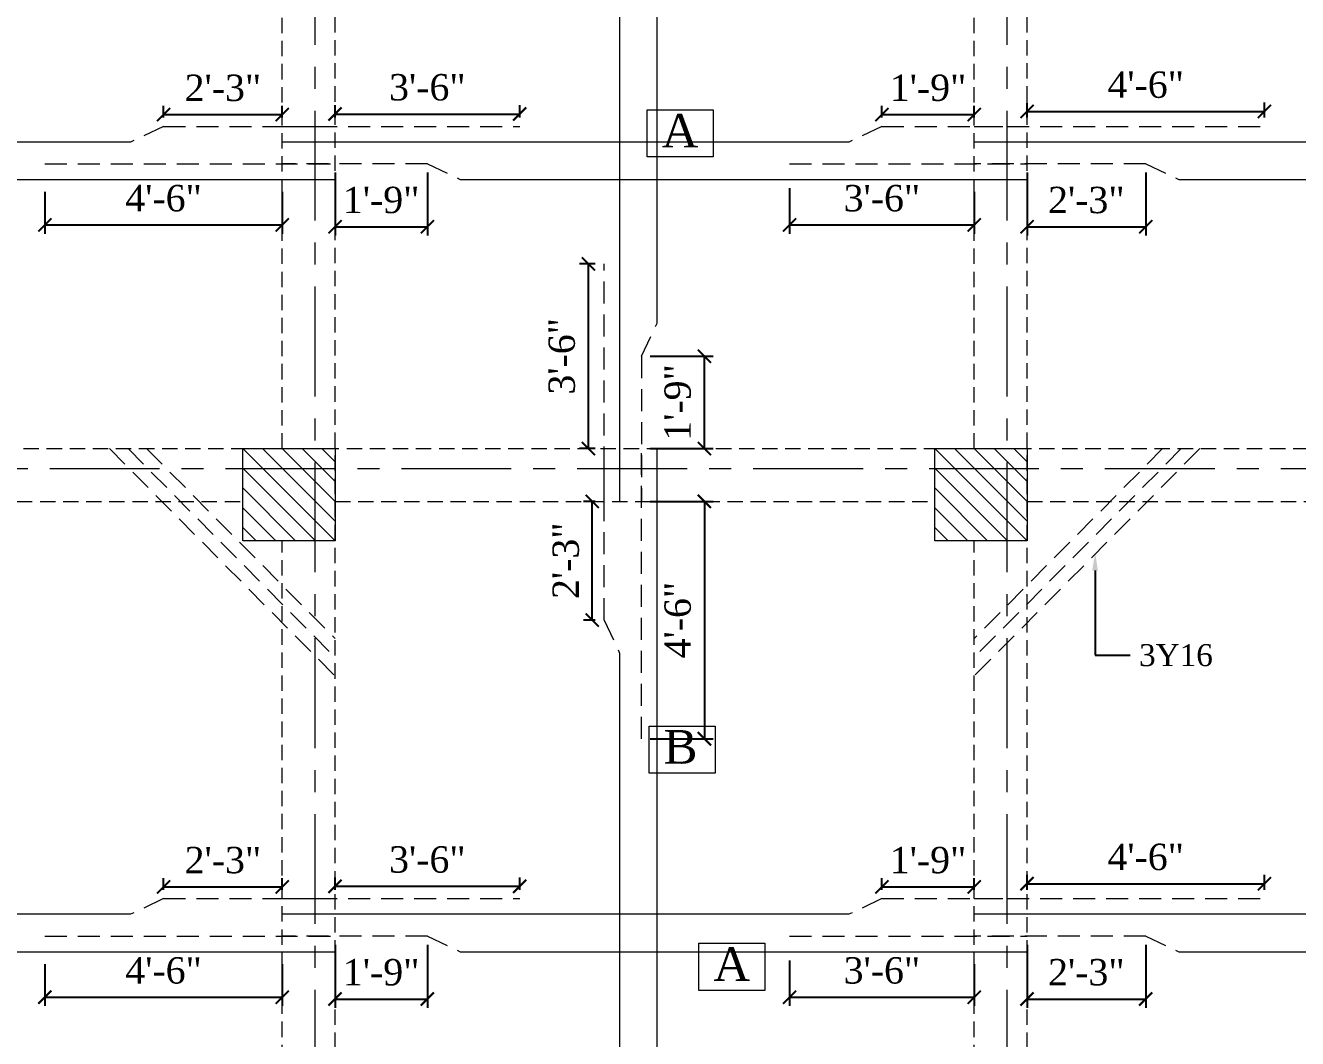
# Model space of a CAD drawing. Header units: feet. Extents: x 35006 to 48642, y 16494 to 18305.
# Drawn here: x 47796.4 to 48085.8, y 17381.9 to 17612.3 of the extents above; entities that cross this region are included whole.
import ezdxf
from ezdxf import colors
from ezdxf.entities.mleader import LeaderData, LeaderLine
from ezdxf.math import Vec2, Vec3

# ---------------------------------------------------------------- set-up
doc = ezdxf.new("R2010")
doc.units = ezdxf.units.FT
doc.linetypes.add('CENTER', pattern=[2, 1.25, -0.25, 0.25, -0.25])
doc.linetypes.add('HIDDEN', pattern=[0.375, 0.25, -0.125])
for name, color, linetype, lineweight in [('Column', 1, 'Continuous', 15), ('Dimension', 2, 'Continuous', 9), ('Hatch', 9, 'Continuous', 9), ('ST Beam', 7, 'Continuous', 20), ('ST GRIDS', 6, 'CENTER', 9), ('ST REINF', 1, 'Continuous', 35)]:
    doc.layers.add(name, color=color, linetype=linetype, lineweight=lineweight)
for name, color, linetype in [('ST DIM', 11, 'Continuous'), ('ST TABLE', 2, 'Continuous'), ('ST TEX', 3, 'Continuous')]:
    doc.layers.add(name, color=color, linetype=linetype)
doc.styles.add('RomanS', font='times.ttf')
doc.dimstyles.new('1-1', dxfattribs={"dimtxt": 9, "dimasz": 5, "dimexe": 6, "dimexo": 6, "dimgap": 3, "dimtad": 1, "dimdec": 1, "dimzin": 0, "dimdsep": 46, "dimlunit": 4, "dimtxsty": 'RomanS', "dimblk": 'ARCHTICK', "dimcen": 0.09, "dimclrd": 256, "dimclre": 256, "dimclrt": 3, "dimadec": 0, "dimazin": 0, "dimtfac": 0.6, "dimtdec": 1, "dimtix": 1, "dimtofl": 0, "dimtmove": 1, "dimatfit": 0, "dimfxl": 1, "dimtolj": 1, "dimtzin": 0, "dimarcsym": 0})

# ---------------------------------------------------------------- blocks, each defined once
blk = doc.blocks.new('_ArchTick')
at = {"color": 0, "const_width": 0.15}
blk.add_lwpolyline([(-0.5, -0.5), (0.5, 0.5)], dxfattribs=at)
blk = doc.blocks.new('*D513')
at = {"layer": 'Defpoints', "color": 0, "transparency": 16777216}
for p in [(47827.85, 17589.35), (47854.85, 17592.04), (47854.85, 17589.35)]:
    blk.add_point(p, dxfattribs=at)
at = {"layer": 'ST DIM', "lineweight": -2, "transparency": 16777216}
for p, q in [((47827.85, 17591.35), (47827.85, 17594.04)), ((47854.85, 17591.35), (47854.85, 17594.04)), ((47827.85, 17592.04), (47854.85, 17592.04))]:
    blk.add_line(p, q, dxfattribs=at)
at = {"layer": 'ST DIM', "lineweight": -2, "transparency": 16777216, "xscale": 3, "yscale": 3, "zscale": 3, "rotation": 180}
blk.add_blockref('_ArchTick', (47827.85, 17592.04), dxfattribs=at)
at = {"layer": 'ST DIM', "lineweight": -2, "transparency": 16777216, "xscale": 3, "yscale": 3, "zscale": 3}
blk.add_blockref('_ArchTick', (47854.85, 17592.04), dxfattribs=at)
at = {"layer": 'ST DIM', "color": 3, "lineweight": 9, "transparency": 16777216, "insert": (47841.35, 17598.09), "char_height": 6, "attachment_point": 5, "style": 'RomanS'}
blk.add_mtext('\\A1;2\'-3"', dxfattribs=at)
blk = doc.blocks.new('*D415')
at = {"layer": 'Defpoints', "color": 0, "transparency": 16777216}
for p in [(47800.85, 17576.47), (47854.85, 17576.47), (47854.85, 17566.94)]:
    blk.add_point(p, dxfattribs=at)
at = {"layer": 'ST DIM', "lineweight": -2, "transparency": 16777216}
for p, q in [((47800.85, 17574.47), (47800.85, 17564.94)), ((47854.85, 17574.47), (47854.85, 17564.94)), ((47800.85, 17566.94), (47854.85, 17566.94))]:
    blk.add_line(p, q, dxfattribs=at)
at = {"layer": 'ST DIM', "lineweight": -2, "transparency": 16777216, "xscale": 3, "yscale": 3, "zscale": 3, "rotation": 180}
blk.add_blockref('_ArchTick', (47800.85, 17566.94), dxfattribs=at)
at = {"layer": 'ST DIM', "lineweight": -2, "transparency": 16777216, "xscale": 3, "yscale": 3, "zscale": 3}
blk.add_blockref('_ArchTick', (47854.85, 17566.94), dxfattribs=at)
at = {"layer": 'ST DIM', "color": 3, "lineweight": 9, "transparency": 16777216, "insert": (47827.85, 17572.99), "char_height": 6, "attachment_point": 5, "style": 'RomanS'}
blk.add_mtext('\\A1;4\'-6"', dxfattribs=at)
blk = doc.blocks.new('*D416')
at = {"layer": 'Defpoints', "color": 0, "transparency": 16777216}
for p in [(47866.85, 17580.85), (47887.85, 17580.85), (47887.85, 17566.53)]:
    blk.add_point(p, dxfattribs=at)
at = {"layer": 'ST DIM', "lineweight": -2, "transparency": 16777216}
for p, q in [((47866.85, 17578.85), (47866.85, 17564.53)), ((47887.85, 17578.85), (47887.85, 17564.53)), ((47866.85, 17566.53), (47887.85, 17566.53))]:
    blk.add_line(p, q, dxfattribs=at)
at = {"layer": 'ST DIM', "lineweight": -2, "transparency": 16777216, "xscale": 3, "yscale": 3, "zscale": 3, "rotation": 180}
blk.add_blockref('_ArchTick', (47866.85, 17566.53), dxfattribs=at)
at = {"layer": 'ST DIM', "lineweight": -2, "transparency": 16777216, "xscale": 3, "yscale": 3, "zscale": 3}
blk.add_blockref('_ArchTick', (47887.85, 17566.53), dxfattribs=at)
at = {"layer": 'ST DIM', "color": 3, "lineweight": 9, "transparency": 16777216, "insert": (47877.35, 17572.59), "char_height": 6, "attachment_point": 5, "style": 'RomanS'}
blk.add_mtext('\\A1;1\'-9"', dxfattribs=at)
blk = doc.blocks.new('*D514')
at = {"layer": 'Defpoints', "color": 0, "transparency": 16777216}
for p in [(47991.24, 17589.35), (48012.24, 17592.04), (48012.24, 17589.35)]:
    blk.add_point(p, dxfattribs=at)
at = {"layer": 'ST DIM', "lineweight": -2, "transparency": 16777216}
for p, q in [((47991.24, 17591.35), (47991.24, 17594.04)), ((48012.24, 17591.35), (48012.24, 17594.04)), ((47991.24, 17592.04), (48012.24, 17592.04))]:
    blk.add_line(p, q, dxfattribs=at)
at = {"layer": 'ST DIM', "lineweight": -2, "transparency": 16777216, "xscale": 3, "yscale": 3, "zscale": 3, "rotation": 180}
blk.add_blockref('_ArchTick', (47991.24, 17592.04), dxfattribs=at)
at = {"layer": 'ST DIM', "lineweight": -2, "transparency": 16777216, "xscale": 3, "yscale": 3, "zscale": 3}
blk.add_blockref('_ArchTick', (48012.24, 17592.04), dxfattribs=at)
at = {"layer": 'ST DIM', "color": 3, "lineweight": 9, "transparency": 16777216, "insert": (48001.74, 17598.1), "char_height": 6, "attachment_point": 5, "style": 'RomanS'}
blk.add_mtext('\\A1;1\'-9"', dxfattribs=at)
blk = doc.blocks.new('*D417')
at = {"layer": 'Defpoints', "color": 0, "transparency": 16777216}
for p in [(47970.24, 17577.29), (48012.24, 17576.47), (48012.24, 17566.94)]:
    blk.add_point(p, dxfattribs=at)
at = {"layer": 'ST DIM', "lineweight": -2, "transparency": 16777216}
for p, q in [((47970.24, 17575.29), (47970.24, 17564.94)), ((48012.24, 17574.47), (48012.24, 17564.94)), ((47970.24, 17566.94), (48012.24, 17566.94))]:
    blk.add_line(p, q, dxfattribs=at)
at = {"layer": 'ST DIM', "lineweight": -2, "transparency": 16777216, "xscale": 3, "yscale": 3, "zscale": 3, "rotation": 180}
blk.add_blockref('_ArchTick', (47970.24, 17566.94), dxfattribs=at)
at = {"layer": 'ST DIM', "lineweight": -2, "transparency": 16777216, "xscale": 3, "yscale": 3, "zscale": 3}
blk.add_blockref('_ArchTick', (48012.24, 17566.94), dxfattribs=at)
at = {"layer": 'ST DIM', "color": 3, "lineweight": 9, "transparency": 16777216, "insert": (47991.24, 17572.99), "char_height": 6, "attachment_point": 5, "style": 'RomanS'}
blk.add_mtext('\\A1;3\'-6"', dxfattribs=at)
blk = doc.blocks.new('*D515')
at = {"layer": 'Defpoints', "color": 0, "transparency": 16777216}
for p in [(47866.85, 17589.35), (47908.85, 17592.17), (47908.85, 17589.35)]:
    blk.add_point(p, dxfattribs=at)
at = {"layer": 'ST DIM', "lineweight": -2, "transparency": 16777216}
for p, q in [((47866.85, 17591.35), (47866.85, 17594.17)), ((47908.85, 17591.35), (47908.85, 17594.17)), ((47866.85, 17592.17), (47908.85, 17592.17))]:
    blk.add_line(p, q, dxfattribs=at)
at = {"layer": 'ST DIM', "lineweight": -2, "transparency": 16777216, "xscale": 3, "yscale": 3, "zscale": 3, "rotation": 180}
blk.add_blockref('_ArchTick', (47866.85, 17592.17), dxfattribs=at)
at = {"layer": 'ST DIM', "lineweight": -2, "transparency": 16777216, "xscale": 3, "yscale": 3, "zscale": 3}
blk.add_blockref('_ArchTick', (47908.85, 17592.17), dxfattribs=at)
at = {"layer": 'ST DIM', "color": 3, "lineweight": 9, "transparency": 16777216, "insert": (47887.85, 17598.22), "char_height": 6, "attachment_point": 5, "style": 'RomanS'}
blk.add_mtext('\\A1;3\'-6"', dxfattribs=at)
blk = doc.blocks.new('*D418')
at = {"layer": 'Defpoints', "color": 0, "transparency": 16777216}
for p in [(48024.24, 17580.85), (48051.24, 17580.85), (48051.24, 17566.53)]:
    blk.add_point(p, dxfattribs=at)
at = {"layer": 'ST DIM', "lineweight": -2, "transparency": 16777216}
for p, q in [((48024.24, 17578.85), (48024.24, 17564.53)), ((48051.24, 17578.85), (48051.24, 17564.53)), ((48024.24, 17566.53), (48051.24, 17566.53))]:
    blk.add_line(p, q, dxfattribs=at)
at = {"layer": 'ST DIM', "lineweight": -2, "transparency": 16777216, "xscale": 3, "yscale": 3, "zscale": 3, "rotation": 180}
blk.add_blockref('_ArchTick', (48024.24, 17566.53), dxfattribs=at)
at = {"layer": 'ST DIM', "lineweight": -2, "transparency": 16777216, "xscale": 3, "yscale": 3, "zscale": 3}
blk.add_blockref('_ArchTick', (48051.24, 17566.53), dxfattribs=at)
at = {"layer": 'ST DIM', "color": 3, "lineweight": 9, "transparency": 16777216, "insert": (48037.74, 17572.58), "char_height": 6, "attachment_point": 5, "style": 'RomanS'}
blk.add_mtext('\\A1;2\'-3"', dxfattribs=at)
blk = doc.blocks.new('*D480')
at = {"layer": 'Defpoints', "color": 0, "transparency": 16777216}
for p in [(48078.24, 17592.76), (48024.24, 17589.35), (48078.24, 17589.35)]:
    blk.add_point(p, dxfattribs=at)
at = {"layer": 'ST DIM', "lineweight": -2, "transparency": 16777216}
for p, q in [((48024.24, 17591.35), (48024.24, 17594.76)), ((48024.24, 17592.76), (48078.24, 17592.76)), ((48078.24, 17591.35), (48078.24, 17594.76))]:
    blk.add_line(p, q, dxfattribs=at)
at = {"layer": 'ST DIM', "lineweight": -2, "transparency": 16777216, "xscale": 3, "yscale": 3, "zscale": 3, "rotation": 180}
blk.add_blockref('_ArchTick', (48024.24, 17592.76), dxfattribs=at)
at = {"layer": 'ST DIM', "lineweight": -2, "transparency": 16777216, "xscale": 3, "yscale": 3, "zscale": 3}
blk.add_blockref('_ArchTick', (48078.24, 17592.76), dxfattribs=at)
at = {"layer": 'ST DIM', "color": 3, "lineweight": 9, "transparency": 16777216, "insert": (48051.24, 17598.81), "char_height": 6, "attachment_point": 5, "style": 'RomanS'}
blk.add_mtext('\\A1;4\'-6"', dxfattribs=at)
blk = doc.blocks.new('*D384')
at = {"layer": 'Defpoints', "color": 0, "transparency": 16777216}
for p in [(47936.55, 17537.06), (47950.86, 17537.06), (47936.55, 17516.06)]:
    blk.add_point(p, dxfattribs=at)
at = {"layer": 'ST DIM', "lineweight": -2, "transparency": 16777216}
for p, q in [((47938.55, 17537.06), (47952.86, 17537.06)), ((47950.86, 17516.06), (47950.86, 17537.06)), ((47938.55, 17516.06), (47952.86, 17516.06))]:
    blk.add_line(p, q, dxfattribs=at)
at = {"layer": 'ST DIM', "lineweight": -2, "transparency": 16777216, "xscale": 3, "yscale": 3, "zscale": 3}
for p, rotation in [((47950.86, 17537.06), 90), ((47950.86, 17516.06), 270)]:
    blk.add_blockref('_ArchTick', p, dxfattribs=dict(at, rotation=rotation))
at = {"layer": 'ST DIM', "color": 3, "lineweight": 9, "transparency": 16777216, "insert": (47944.8, 17526.56), "char_height": 6, "attachment_point": 5, "rotation": 90, "style": 'RomanS'}
blk.add_mtext('\\A1;1\'-9"', dxfattribs=at)
blk = doc.blocks.new('*D485')
at = {"layer": 'Defpoints', "color": 0, "transparency": 16777216}
for p in [(47924.49, 17558.06), (47928.04, 17558.06), (47928.04, 17516.06)]:
    blk.add_point(p, dxfattribs=at)
at = {"layer": 'ST DIM', "lineweight": -2, "transparency": 16777216}
for p, q in [((47926.04, 17558.06), (47922.49, 17558.06)), ((47924.49, 17516.06), (47924.49, 17558.06)), ((47926.04, 17516.06), (47922.49, 17516.06))]:
    blk.add_line(p, q, dxfattribs=at)
at = {"layer": 'ST DIM', "lineweight": -2, "transparency": 16777216, "xscale": 3, "yscale": 3, "zscale": 3}
for p, rotation in [((47924.49, 17558.06), 90), ((47924.49, 17516.06), 270)]:
    blk.add_blockref('_ArchTick', p, dxfattribs=dict(at, rotation=rotation))
at = {"layer": 'ST DIM', "color": 3, "lineweight": 9, "transparency": 16777216, "insert": (47918.44, 17537.06), "char_height": 6, "attachment_point": 5, "rotation": 90, "style": 'RomanS'}
blk.add_mtext('\\A1;3\'-6"', dxfattribs=at)
blk = doc.blocks.new('*D489')
at = {"layer": 'Defpoints', "color": 0, "transparency": 16777216}
for p in [(47854.85, 17416.37), (47827.85, 17413.69), (47854.85, 17413.69)]:
    blk.add_point(p, dxfattribs=at)
at = {"layer": 'ST DIM', "lineweight": -2, "transparency": 16777216}
for p, q in [((47827.85, 17415.69), (47827.85, 17418.37)), ((47827.85, 17416.37), (47854.85, 17416.37)), ((47854.85, 17415.69), (47854.85, 17418.37))]:
    blk.add_line(p, q, dxfattribs=at)
at = {"layer": 'ST DIM', "lineweight": -2, "transparency": 16777216, "xscale": 3, "yscale": 3, "zscale": 3, "rotation": 180}
blk.add_blockref('_ArchTick', (47827.85, 17416.37), dxfattribs=at)
at = {"layer": 'ST DIM', "lineweight": -2, "transparency": 16777216, "xscale": 3, "yscale": 3, "zscale": 3}
blk.add_blockref('_ArchTick', (47854.85, 17416.37), dxfattribs=at)
at = {"layer": 'ST DIM', "color": 3, "lineweight": 9, "transparency": 16777216, "insert": (47841.35, 17422.43), "char_height": 6, "attachment_point": 5, "style": 'RomanS'}
blk.add_mtext('\\A1;2\'-3"', dxfattribs=at)
blk = doc.blocks.new('*D397')
at = {"layer": 'Defpoints', "color": 0, "transparency": 16777216}
for p in [(47800.85, 17400.81), (47854.85, 17400.81), (47854.85, 17391.28)]:
    blk.add_point(p, dxfattribs=at)
at = {"layer": 'ST DIM', "lineweight": -2, "transparency": 16777216}
for p, q in [((47800.85, 17398.81), (47800.85, 17389.28)), ((47854.85, 17398.81), (47854.85, 17389.28)), ((47800.85, 17391.28), (47854.85, 17391.28))]:
    blk.add_line(p, q, dxfattribs=at)
at = {"layer": 'ST DIM', "lineweight": -2, "transparency": 16777216, "xscale": 3, "yscale": 3, "zscale": 3, "rotation": 180}
blk.add_blockref('_ArchTick', (47800.85, 17391.28), dxfattribs=at)
at = {"layer": 'ST DIM', "lineweight": -2, "transparency": 16777216, "xscale": 3, "yscale": 3, "zscale": 3}
blk.add_blockref('_ArchTick', (47854.85, 17391.28), dxfattribs=at)
at = {"layer": 'ST DIM', "color": 3, "lineweight": 9, "transparency": 16777216, "insert": (47827.85, 17397.33), "char_height": 6, "attachment_point": 5, "style": 'RomanS'}
blk.add_mtext('\\A1;4\'-6"', dxfattribs=at)
blk = doc.blocks.new('*D367')
at = {"layer": 'Defpoints', "color": 0, "transparency": 16777216}
for p in [(47866.85, 17405.18), (47887.85, 17405.18), (47887.85, 17390.86)]:
    blk.add_point(p, dxfattribs=at)
at = {"layer": 'ST DIM', "lineweight": -2, "transparency": 16777216}
for p, q in [((47866.85, 17403.18), (47866.85, 17388.86)), ((47887.85, 17403.18), (47887.85, 17388.86)), ((47866.85, 17390.86), (47887.85, 17390.86))]:
    blk.add_line(p, q, dxfattribs=at)
at = {"layer": 'ST DIM', "lineweight": -2, "transparency": 16777216, "xscale": 3, "yscale": 3, "zscale": 3, "rotation": 180}
blk.add_blockref('_ArchTick', (47866.85, 17390.86), dxfattribs=at)
at = {"layer": 'ST DIM', "lineweight": -2, "transparency": 16777216, "xscale": 3, "yscale": 3, "zscale": 3}
blk.add_blockref('_ArchTick', (47887.85, 17390.86), dxfattribs=at)
at = {"layer": 'ST DIM', "color": 3, "lineweight": 9, "transparency": 16777216, "insert": (47877.35, 17396.92), "char_height": 6, "attachment_point": 5, "style": 'RomanS'}
blk.add_mtext('\\A1;1\'-9"', dxfattribs=at)
blk = doc.blocks.new('*D469')
at = {"layer": 'Defpoints', "color": 0, "transparency": 16777216}
for p in [(48012.24, 17416.37), (47991.24, 17413.69), (48012.24, 17413.69)]:
    blk.add_point(p, dxfattribs=at)
at = {"layer": 'ST DIM', "lineweight": -2, "transparency": 16777216}
for p, q in [((47991.24, 17415.69), (47991.24, 17418.37)), ((47991.24, 17416.37), (48012.24, 17416.37)), ((48012.24, 17415.69), (48012.24, 17418.37))]:
    blk.add_line(p, q, dxfattribs=at)
at = {"layer": 'ST DIM', "lineweight": -2, "transparency": 16777216, "xscale": 3, "yscale": 3, "zscale": 3, "rotation": 180}
blk.add_blockref('_ArchTick', (47991.24, 17416.37), dxfattribs=at)
at = {"layer": 'ST DIM', "lineweight": -2, "transparency": 16777216, "xscale": 3, "yscale": 3, "zscale": 3}
blk.add_blockref('_ArchTick', (48012.24, 17416.37), dxfattribs=at)
at = {"layer": 'ST DIM', "color": 3, "lineweight": 9, "transparency": 16777216, "insert": (48001.74, 17422.43), "char_height": 6, "attachment_point": 5, "style": 'RomanS'}
blk.add_mtext('\\A1;1\'-9"', dxfattribs=at)
blk = doc.blocks.new('*D368')
at = {"layer": 'Defpoints', "color": 0, "transparency": 16777216}
for p in [(47970.24, 17401.63), (48012.24, 17400.81), (48012.24, 17391.28)]:
    blk.add_point(p, dxfattribs=at)
at = {"layer": 'ST DIM', "lineweight": -2, "transparency": 16777216}
for p, q in [((47970.24, 17399.63), (47970.24, 17389.28)), ((48012.24, 17398.81), (48012.24, 17389.28)), ((47970.24, 17391.28), (48012.24, 17391.28))]:
    blk.add_line(p, q, dxfattribs=at)
at = {"layer": 'ST DIM', "lineweight": -2, "transparency": 16777216, "xscale": 3, "yscale": 3, "zscale": 3, "rotation": 180}
blk.add_blockref('_ArchTick', (47970.24, 17391.28), dxfattribs=at)
at = {"layer": 'ST DIM', "lineweight": -2, "transparency": 16777216, "xscale": 3, "yscale": 3, "zscale": 3}
blk.add_blockref('_ArchTick', (48012.24, 17391.28), dxfattribs=at)
at = {"layer": 'ST DIM', "color": 3, "lineweight": 9, "transparency": 16777216, "insert": (47991.24, 17397.33), "char_height": 6, "attachment_point": 5, "style": 'RomanS'}
blk.add_mtext('\\A1;3\'-6"', dxfattribs=at)
blk = doc.blocks.new('*D470')
at = {"layer": 'Defpoints', "color": 0, "transparency": 16777216}
for p in [(47908.85, 17416.5), (47866.85, 17413.69), (47908.85, 17413.69)]:
    blk.add_point(p, dxfattribs=at)
at = {"layer": 'ST DIM', "lineweight": -2, "transparency": 16777216}
for p, q in [((47866.85, 17415.69), (47866.85, 17418.5)), ((47866.85, 17416.5), (47908.85, 17416.5)), ((47908.85, 17415.69), (47908.85, 17418.5))]:
    blk.add_line(p, q, dxfattribs=at)
at = {"layer": 'ST DIM', "lineweight": -2, "transparency": 16777216, "xscale": 3, "yscale": 3, "zscale": 3, "rotation": 180}
blk.add_blockref('_ArchTick', (47866.85, 17416.5), dxfattribs=at)
at = {"layer": 'ST DIM', "lineweight": -2, "transparency": 16777216, "xscale": 3, "yscale": 3, "zscale": 3}
blk.add_blockref('_ArchTick', (47908.85, 17416.5), dxfattribs=at)
at = {"layer": 'ST DIM', "color": 3, "lineweight": 9, "transparency": 16777216, "insert": (47887.85, 17422.56), "char_height": 6, "attachment_point": 5, "style": 'RomanS'}
blk.add_mtext('\\A1;3\'-6"', dxfattribs=at)
blk = doc.blocks.new('*D369')
at = {"layer": 'Defpoints', "color": 0, "transparency": 16777216}
for p in [(48024.24, 17405.18), (48051.24, 17405.18), (48051.24, 17390.86)]:
    blk.add_point(p, dxfattribs=at)
at = {"layer": 'ST DIM', "lineweight": -2, "transparency": 16777216}
for p, q in [((48024.24, 17403.18), (48024.24, 17388.86)), ((48051.24, 17403.18), (48051.24, 17388.86)), ((48024.24, 17390.86), (48051.24, 17390.86))]:
    blk.add_line(p, q, dxfattribs=at)
at = {"layer": 'ST DIM', "lineweight": -2, "transparency": 16777216, "xscale": 3, "yscale": 3, "zscale": 3, "rotation": 180}
blk.add_blockref('_ArchTick', (48024.24, 17390.86), dxfattribs=at)
at = {"layer": 'ST DIM', "lineweight": -2, "transparency": 16777216, "xscale": 3, "yscale": 3, "zscale": 3}
blk.add_blockref('_ArchTick', (48051.24, 17390.86), dxfattribs=at)
at = {"layer": 'ST DIM', "color": 3, "lineweight": 9, "transparency": 16777216, "insert": (48037.74, 17396.92), "char_height": 6, "attachment_point": 5, "style": 'RomanS'}
blk.add_mtext('\\A1;2\'-3"', dxfattribs=at)
blk = doc.blocks.new('*D472')
at = {"layer": 'Defpoints', "color": 0, "transparency": 16777216}
for p in [(48078.24, 17417.1), (48024.24, 17413.69), (48078.24, 17413.69)]:
    blk.add_point(p, dxfattribs=at)
at = {"layer": 'ST DIM', "lineweight": -2, "transparency": 16777216}
for p, q in [((48024.24, 17415.69), (48024.24, 17419.1)), ((48078.24, 17415.69), (48078.24, 17419.1)), ((48024.24, 17417.1), (48078.24, 17417.1))]:
    blk.add_line(p, q, dxfattribs=at)
at = {"layer": 'ST DIM', "lineweight": -2, "transparency": 16777216, "xscale": 3, "yscale": 3, "zscale": 3, "rotation": 180}
blk.add_blockref('_ArchTick', (48024.24, 17417.1), dxfattribs=at)
at = {"layer": 'ST DIM', "lineweight": -2, "transparency": 16777216, "xscale": 3, "yscale": 3, "zscale": 3}
blk.add_blockref('_ArchTick', (48078.24, 17417.1), dxfattribs=at)
at = {"layer": 'ST DIM', "color": 3, "lineweight": 9, "transparency": 16777216, "insert": (48051.24, 17423.15), "char_height": 6, "attachment_point": 5, "style": 'RomanS'}
blk.add_mtext('\\A1;4\'-6"', dxfattribs=at)
blk = doc.blocks.new('*D490')
at = {"layer": 'Defpoints', "color": 0, "transparency": 16777216}
for p in [(47925.35, 17504.06), (47928.04, 17504.06), (47928.04, 17477.06)]:
    blk.add_point(p, dxfattribs=at)
at = {"layer": 'ST DIM', "lineweight": -2, "transparency": 16777216}
for p, q in [((47926.04, 17504.06), (47923.35, 17504.06)), ((47925.35, 17477.06), (47925.35, 17504.06)), ((47926.04, 17477.06), (47923.35, 17477.06))]:
    blk.add_line(p, q, dxfattribs=at)
at = {"layer": 'ST DIM', "lineweight": -2, "transparency": 16777216, "xscale": 3, "yscale": 3, "zscale": 3}
for p, rotation in [((47925.35, 17504.06), 90), ((47925.35, 17477.06), 270)]:
    blk.add_blockref('_ArchTick', p, dxfattribs=dict(at, rotation=rotation))
at = {"layer": 'ST DIM', "color": 3, "lineweight": 9, "transparency": 16777216, "insert": (47919.35, 17490.56), "char_height": 6, "attachment_point": 5, "rotation": 90, "style": 'RomanS'}
blk.add_mtext('\\A1;2\'-3"', dxfattribs=at)
blk = doc.blocks.new('*D492')
at = {"layer": 'Defpoints', "color": 0, "transparency": 16777216}
for p in [(47936.55, 17504.06), (47936.55, 17450.06), (47950.86, 17450.06)]:
    blk.add_point(p, dxfattribs=at)
at = {"layer": 'ST DIM', "lineweight": -2, "transparency": 16777216}
for p, q in [((47938.55, 17504.06), (47952.86, 17504.06)), ((47950.86, 17504.06), (47950.86, 17450.06)), ((47938.55, 17450.06), (47952.86, 17450.06))]:
    blk.add_line(p, q, dxfattribs=at)
at = {"layer": 'ST DIM', "lineweight": -2, "transparency": 16777216, "xscale": 3, "yscale": 3, "zscale": 3}
for p, rotation in [((47950.86, 17504.06), 90), ((47950.86, 17450.06), 270)]:
    blk.add_blockref('_ArchTick', p, dxfattribs=dict(at, rotation=rotation))
at = {"layer": 'ST DIM', "color": 3, "lineweight": 9, "transparency": 16777216, "insert": (47944.81, 17477.06), "char_height": 6, "attachment_point": 5, "rotation": 90, "style": 'RomanS'}
blk.add_mtext('\\A1;4\'-6"', dxfattribs=at)

msp = doc.modelspace()

# ---------------------------------------------------------------- hatches: boundary and pattern name
at = {"layer": 'Hatch', "lineweight": 9, "transparency": 33554505}
h = msp.add_hatch(dxfattribs=at)
h.set_pattern_fill('ANSI31', color=253, angle=-90)
h.set_pattern_definition([(315, (7835.215, -229.803), (2.24506403, 2.24506403), [])])
h.paths.add_polyline_path([(47866.85, 17516.06), (47845.85, 17516.06), (47845.85, 17495.06), (47866.85, 17495.06)])
h = msp.add_hatch(dxfattribs=at)
h.set_pattern_fill('ANSI31', color=253, angle=-90)
h.set_pattern_definition([(315, (7992.607, -229.803), (2.24506403, 2.24506403), [])])
h.paths.add_polyline_path([(48024.24, 17516.06), (48003.24, 17516.06), (48003.24, 17495.06), (48024.24, 17495.06)])

# ---------------------------------------------------------------- linework, layer by layer
at = {"layer": 'Column', "lineweight": 18}
for points in [[(47845.85, 17516.06), (47866.85, 17516.06), (47866.85, 17495.06), (47845.85, 17495.06)], [(48003.24, 17516.06), (48024.24, 17516.06), (48024.24, 17495.06), (48003.24, 17495.06)]]:
    msp.add_lwpolyline(points, close=True, dxfattribs=at)
at = {"layer": 'ST Beam', "linetype": 'HIDDEN', "lineweight": 13, "ltscale": 14}
for p, q in [((47866.85, 16964.98), (47866.85, 17858.38)), ((48024.24, 16964.98), (48024.24, 17858.38)), ((47854.85, 17516.06), (47854.85, 17652.54)), ((48012.24, 17516.06), (48012.24, 17652.54)), ((47670, 17516.06), (48566.4, 17516.06)), ((47679, 17504.06), (47845.85, 17504.06)), ((47866.85, 17504.06), (48003.24, 17504.06)), ((48024.24, 17504.06), (48200.16, 17504.06)), ((47854.85, 17319.21), (47854.85, 17495.06)), ((48012.24, 17319.21), (48012.24, 17495.06))]:
    msp.add_line(p, q, dxfattribs=at)
at = {"layer": 'ST GRIDS', "color": 251, "lineweight": 13, "ltscale": 20}
for p, q in [((47862.35, 16847.93), (47862.35, 17870.38)), ((48019.74, 16847.93), (48019.74, 17870.38)), ((47561.95, 17511.56), (48575.4, 17511.56))]:
    msp.add_line(p, q, dxfattribs=at)
at = {"layer": 'ST REINF', "lineweight": 18}
for p, q in [((47940.1, 17544.56), (47940.1, 17673.54)), ((47931.59, 17633.04), (47931.59, 17504.06)), ((47820.35, 17585.8), (47661, 17585.8)), ((47983.74, 17585.8), (47854.85, 17585.8)), ((48174.66, 17585.8), (48012.24, 17585.8)), ((47698.5, 17577.29), (47866.85, 17577.29)), ((47895.35, 17577.29), (48024.24, 17577.29)), ((48058.74, 17577.29), (48221.16, 17577.29)), ((47940.1, 17353.71), (47940.1, 17516.06)), ((47931.59, 17469.56), (47931.59, 17307.21)), ((47820.35, 17410.13), (47661, 17410.13)), ((47983.74, 17410.13), (47854.85, 17410.13)), ((48174.66, 17410.13), (48012.24, 17410.13)), ((47698.5, 17401.63), (47866.85, 17401.63)), ((47895.35, 17401.63), (48024.24, 17401.63)), ((48058.74, 17401.63), (48221.16, 17401.63))]:
    msp.add_line(p, q, dxfattribs=at)
at = {"layer": 'ST REINF', "linetype": 'HIDDEN', "lineweight": 18, "ltscale": 20}
for p, q in [((47827.85, 17589.35), (47820.35, 17585.8)), ((47827.85, 17589.35), (47866.85, 17589.35)), ((47854.85, 17589.35), (47908.85, 17589.35)), ((47991.24, 17589.35), (47983.74, 17585.8)), ((47991.24, 17589.35), (48024.24, 17589.35)), ((48012.24, 17589.35), (48078.24, 17589.35)), ((47800.85, 17580.85), (47866.85, 17580.85)), ((47887.85, 17580.85), (47854.85, 17580.85)), ((47887.85, 17580.85), (47895.35, 17577.29)), ((47970.24, 17580.85), (48024.24, 17580.85)), ((48051.24, 17580.85), (48012.24, 17580.85)), ((48051.24, 17580.85), (48058.74, 17577.29)), ((47928.04, 17504.06), (47928.04, 17558.06)), ((47936.55, 17537.06), (47940.1, 17544.56)), ((47936.55, 17537.06), (47936.55, 17504.06)), ((47815.55, 17516.06), (47866.85, 17464.34)), ((47819.77, 17516.06), (47866.85, 17468.6)), ((47824, 17516.06), (47866.85, 17472.86)), ((47928.04, 17477.06), (47928.04, 17516.06)), ((47936.55, 17450.06), (47936.55, 17516.06)), ((48055.09, 17516.06), (48012.24, 17472.86)), ((48059.32, 17516.06), (48012.24, 17468.6)), ((48063.54, 17516.06), (48012.24, 17464.34)), ((47928.04, 17477.06), (47931.59, 17469.56)), ((47827.85, 17413.69), (47820.35, 17410.13)), ((47827.85, 17413.69), (47866.85, 17413.69)), ((47854.85, 17413.69), (47908.85, 17413.69)), ((47991.24, 17413.69), (47983.74, 17410.13)), ((47991.24, 17413.69), (48024.24, 17413.69)), ((48012.24, 17413.69), (48078.24, 17413.69)), ((47800.85, 17405.18), (47866.85, 17405.18)), ((47887.85, 17405.18), (47854.85, 17405.18)), ((47887.85, 17405.18), (47895.35, 17401.63)), ((47970.24, 17405.18), (48024.24, 17405.18)), ((48051.24, 17405.18), (48012.24, 17405.18)), ((48051.24, 17405.18), (48058.74, 17401.63))]:
    msp.add_line(p, q, dxfattribs=at)
at = {"layer": 'ST TABLE', "color": 2, "lineweight": 9}
for points in [[(47937.86, 17593.13), (47952.84, 17593.13), (47952.84, 17582.41), (47937.86, 17582.41)], [(47938.3, 17452.95), (47953.28, 17452.95), (47953.28, 17442.23), (47938.3, 17442.23)], [(47949.62, 17403.54), (47964.6, 17403.54), (47964.6, 17392.82), (47949.62, 17392.82)]]:
    msp.add_lwpolyline(points, close=True, dxfattribs=at)

# ---------------------------------------------------------------- texts
at = {"layer": 'ST TEX', "color": 3, "lineweight": 9, "transparency": 33554684, "style": 'RomanS'}
for s, p in [('A', (47941.15, 17584.57)), ('B', (47941.59, 17444.39)), ('A', (47952.91, 17394.98))]:
    msp.add_text(s, height=7.65, dxfattribs=at).set_placement(p)

# ---------------------------------------------------------------- dimensions: what is measured, and where the dimension line sits
at = {"layer": 'ST DIM', "lineweight": 9}
for base, p1, p2, picture, middle in [((47854.85, 17592.04), (47827.85, 17589.35), (47854.85, 17589.35), '*D513', (47841.35, 17598.09)), ((47908.85, 17592.17), (47866.85, 17589.35), (47908.85, 17589.35), '*D515', (47887.85, 17598.22)), ((48078.24, 17592.76), (48024.24, 17589.35), (48078.24, 17589.35), '*D480', (48051.24, 17598.81)), ((47854.85, 17566.94), (47800.85, 17576.47), (47854.85, 17576.47), '*D415', (47827.85, 17572.99)), ((48012.24, 17566.94), (47970.24, 17577.29), (48012.24, 17576.47), '*D417', (47991.24, 17572.99)), ((47854.85, 17416.37), (47827.85, 17413.69), (47854.85, 17413.69), '*D489', (47841.35, 17422.43)), ((47908.85, 17416.5), (47866.85, 17413.69), (47908.85, 17413.69), '*D470', (47887.85, 17422.56)), ((48078.24, 17417.1), (48024.24, 17413.69), (48078.24, 17413.69), '*D472', (48051.24, 17423.15)), ((47854.85, 17391.28), (47800.85, 17400.81), (47854.85, 17400.81), '*D397', (47827.85, 17397.33)), ((48012.24, 17391.28), (47970.24, 17401.63), (48012.24, 17400.81), '*D368', (47991.24, 17397.33))]:
    dim = msp.add_linear_dim(base=base, p1=p1, p2=p2, dimstyle='1-1', override={"dimtxt": 6, "dimasz": 3, "dimexe": 2, "dimexo": 2, "dimpost": '\\X'}, dxfattribs=at)
    dim.commit()
    dim.dimension.update_dxf_attribs({"geometry": picture, "text_midpoint": middle})
for base, p1, p2, picture, middle in [((48012.24, 17592.04), (47991.24, 17589.35), (48012.24, 17589.35), '*D514', (48001.74, 17592.04)), ((47887.85, 17566.53), (47866.85, 17580.85), (47887.85, 17580.85), '*D416', (47877.35, 17566.53)), ((48051.24, 17566.53), (48024.24, 17580.85), (48051.24, 17580.85), '*D418', (48037.74, 17566.53)), ((48012.24, 17416.37), (47991.24, 17413.69), (48012.24, 17413.69), '*D469', (48001.74, 17416.37)), ((47887.85, 17390.86), (47866.85, 17405.18), (47887.85, 17405.18), '*D367', (47877.35, 17390.86)), ((48051.24, 17390.86), (48024.24, 17405.18), (48051.24, 17405.18), '*D369', (48037.74, 17390.86))]:
    dim = msp.add_linear_dim(base=base, p1=p1, p2=p2, dimstyle='1-1', override={"dimtxt": 6, "dimasz": 3, "dimexe": 2, "dimexo": 2, "dimpost": '\\X'}, dxfattribs=at)
    dim.commit()
    dim.dimension.update_dxf_attribs({"geometry": picture, "text_midpoint": middle, "dimtype": 160})
for base, p1, p2, picture, middle in [((47924.49, 17558.06), (47928.04, 17516.06), (47928.04, 17558.06), '*D485', (47918.44, 17537.06)), ((47950.86, 17450.06), (47936.55, 17504.06), (47936.55, 17450.06), '*D492', (47944.81, 17477.06))]:
    dim = msp.add_linear_dim(base=base, p1=p1, p2=p2, angle=90, dimstyle='1-1', override={"dimtxt": 6, "dimasz": 3, "dimexe": 2, "dimexo": 2, "dimpost": '\\X'}, dxfattribs=at)
    dim.commit()
    dim.dimension.update_dxf_attribs({"geometry": picture, "text_midpoint": middle})
for base, p1, p2, picture, middle in [((47950.86, 17537.06), (47936.55, 17516.06), (47936.55, 17537.06), '*D384', (47950.86, 17526.56)), ((47925.35, 17504.06), (47928.04, 17477.06), (47928.04, 17504.06), '*D490', (47925.41, 17490.56))]:
    dim = msp.add_linear_dim(base=base, p1=p1, p2=p2, angle=90, dimstyle='1-1', override={"dimtxt": 6, "dimasz": 3, "dimexe": 2, "dimexo": 2, "dimpost": '\\X'}, dxfattribs=at)
    dim.commit()
    dim.dimension.update_dxf_attribs({"geometry": picture, "text_midpoint": middle, "dimtype": 160})

# ---------------------------------------------------------------- leaders
at = {"layer": 'Dimension'}
ml = msp.add_multileader_mtext('Standard', dxfattribs=at)
ml.set_content('3Y16', color=256, style='RomanS')
ml.set_leader_properties()
ml.build(insert=Vec2(0, 0))
ctx = ml.context
ctx.base_point, ctx.char_height, ctx.plane_origin = Vec3(48047.73, 17469.04), 5, Vec3(48039.73, 17492.33)
notes = []
notes.append((ctx, [(0, (1, 1, 0), (48039.73, 17469.04), (1, 0), 8, [(0, [(48039.73, 17492.33)], 0, [])])]))
ctx.mtext.insert, ctx.mtext.flow_direction = Vec3(48049.73, 17471.59), 5
for ctx, leaders in notes:
    for number, flags, end, landing, length, lines in leaders:
        leader = LeaderData()
        leader.index, (leader.has_last_leader_line, leader.has_dogleg_vector, leader.attachment_direction) = number, flags
        leader.last_leader_point, leader.dogleg_vector, leader.dogleg_length = Vec3(end), Vec3(landing), length
        for number, points, colour, breaks in lines:
            line = LeaderLine()
            line.index, line.vertices, line.color, line.breaks = number, Vec3.list(points), colors.encode_raw_color(colour), breaks
            leader.lines.append(line)
        ctx.leaders.append(leader)

doc.saveas('drawing.dxf')
